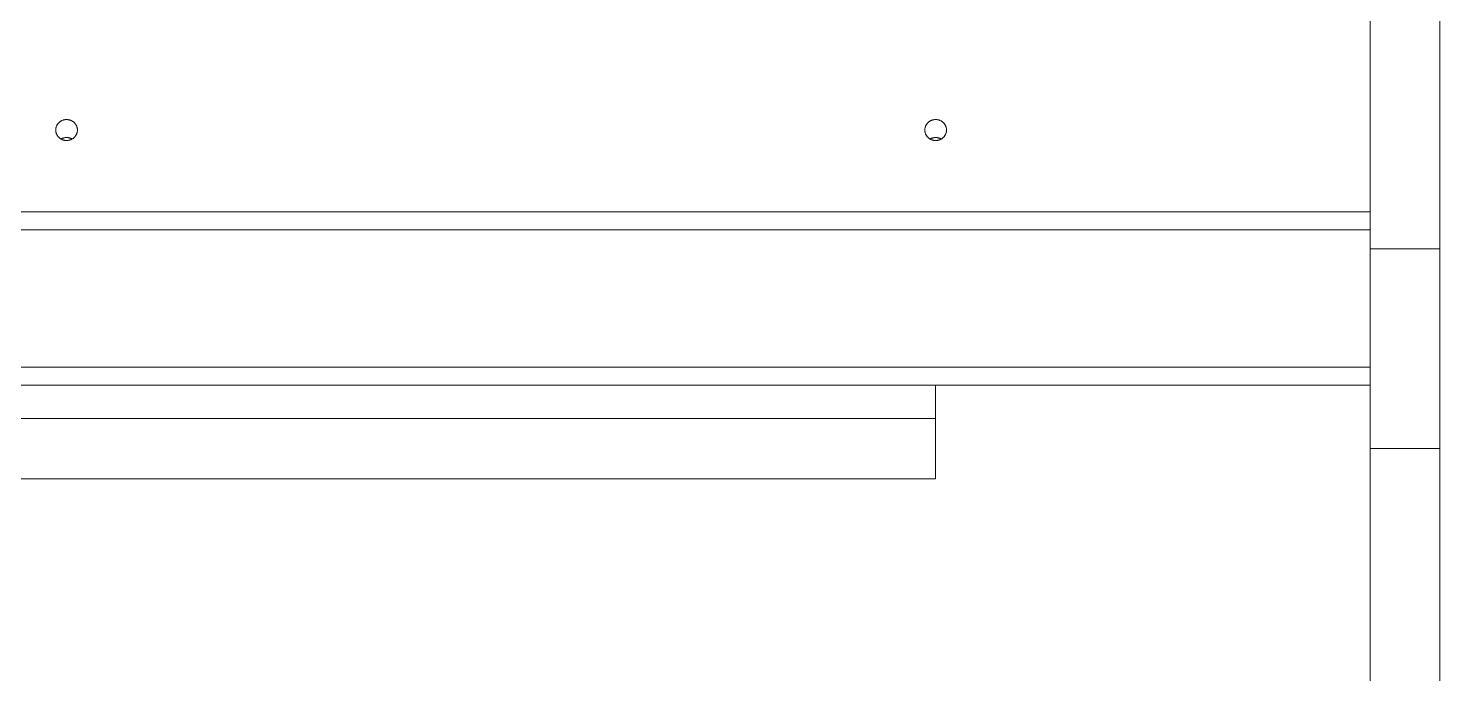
# Model space of a CAD drawing. Extents: x 65572 to 72871, y 30718 to 33858.
# Drawn here: x 65954.9 to 65967.69, y 32368.25 to 32374.1 of the extents above; entities that cross this region are included whole.
import ezdxf

# ---------------------------------------------------------------- set-up
doc = ezdxf.new("R2010")
doc.units = 0
doc.header["$LTSCALE"] = 0.5
doc.header["$MEASUREMENT"] = 0
doc.layers.add('Layout', color=154, linetype='CONTINUOUS', lineweight=5)

msp = doc.modelspace()

# ---------------------------------------------------------------- linework, layer by layer
at = {"layer": 'Layout', "linetype": 'ByBlock'}
for p, q in [((65967.058276, 32381.605485), (65967.058276, 32372.098342)), ((65967.688197, 32381.605485), (65967.688197, 32372.098342)), ((65967.688591, 32381.211785), (65967.688591, 32372.37673)), ((65943.436229, 32372.432408), (65967.058276, 32372.432408)), ((65967.688591, 32372.37673), (65967.688197, 32372.37673)), ((65967.688591, 32372.37673), (65967.688591, 32370.771848)), ((65943.436229, 32372.269372), (65967.058276, 32372.269372)), ((65967.058276, 32372.269372), (65943.436229, 32372.269372)), ((65967.058276, 32372.098342), (65967.058276, 32370.289665)), ((65967.688197, 32372.098342), (65967.058276, 32372.098342)), ((65967.688197, 32372.098342), (65967.688197, 32370.289665)), ((65943.436229, 32371.026225), (65967.058276, 32371.026225)), ((65967.058276, 32371.026225), (65943.436229, 32371.026225)), ((65967.058276, 32370.86319), (65943.436229, 32370.86319)), ((65963.121268, 32370.013824), (65963.121268, 32370.86319)), ((65967.688591, 32370.771848), (65967.688197, 32370.771848)), ((65967.688591, 32370.771848), (65967.688591, 32368.45937)), ((65947.373236, 32370.559352), (65963.121268, 32370.559352)), ((65963.121268, 32370.013824), (65963.121268, 32370.559352)), ((65967.058276, 32370.289665), (65967.058276, 32368.079085)), ((65967.688197, 32370.289665), (65967.058276, 32370.289665)), ((65967.688197, 32370.289665), (65967.688197, 32368.079085)), ((65947.373236, 32370.013824), (65963.121268, 32370.013824)), ((65967.688591, 32368.45937), (65967.688197, 32368.45937))]:
    msp.add_line(p, q, dxfattribs=at)
for points in [[(65955.345677, 32373.173965), (65955.345598, 32373.177793), (65955.345358, 32373.181615), (65955.34496, 32373.185425), (65955.344403, 32373.189215), (65955.343688, 32373.192982), (65955.342817, 32373.196717), (65955.341791, 32373.200415), (65955.340612, 32373.204071), (65955.339281, 32373.207678), (65955.337801, 32373.21123), (65955.336175, 32373.214721), (65955.334403, 32373.218147), (65955.332491, 32373.221501), (65955.33044, 32373.224777), (65955.328255, 32373.227972), (65955.325938, 32373.231078), (65955.323493, 32373.234092), (65955.320925, 32373.237009), (65955.318237, 32373.239823), (65955.315434, 32373.242531), (65955.31252, 32373.245127), (65955.309501, 32373.247608), (65955.30638, 32373.249969), (65955.303164, 32373.252207), (65955.299857, 32373.254318), (65955.296465, 32373.256299), (65955.292993, 32373.258147), (65955.289446, 32373.259857), (65955.285832, 32373.261429), (65955.282154, 32373.262858), (65955.27842, 32373.264144), (65955.274636, 32373.265283), (65955.270807, 32373.266274), (65955.26694, 32373.267115), (65955.263041, 32373.267805), (65955.259116, 32373.268343), (65955.255172, 32373.268728), (65955.251215, 32373.268959), (65955.247252, 32373.269036), (65955.243289, 32373.268959), (65955.239332, 32373.268728), (65955.235388, 32373.268343), (65955.231464, 32373.267805), (65955.227565, 32373.267115), (65955.223698, 32373.266274), (65955.219869, 32373.265283), (65955.216084, 32373.264144), (65955.21235, 32373.262858), (65955.208673, 32373.261429), (65955.205058, 32373.259857), (65955.201512, 32373.258147), (65955.19804, 32373.256299), (65955.194647, 32373.254318), (65955.19134, 32373.252207), (65955.188124, 32373.249969), (65955.185004, 32373.247608), (65955.181984, 32373.245127), (65955.179071, 32373.242531), (65955.176268, 32373.239823), (65955.17358, 32373.237009), (65955.171012, 32373.234092), (65955.168567, 32373.231078), (65955.16625, 32373.227972), (65955.164064, 32373.224777), (65955.162014, 32373.221501), (65955.160101, 32373.218147), (65955.15833, 32373.214721), (65955.156703, 32373.21123), (65955.155223, 32373.207678), (65955.153892, 32373.204071), (65955.152713, 32373.200415), (65955.151687, 32373.196717), (65955.150816, 32373.192982), (65955.150102, 32373.189215), (65955.149545, 32373.185425), (65955.149146, 32373.181615), (65955.148907, 32373.177793), (65955.148827, 32373.173965)], [(65955.148827, 32373.173965), (65955.148907, 32373.170137), (65955.149146, 32373.166315), (65955.149545, 32373.162505), (65955.150102, 32373.158714), (65955.150816, 32373.154948), (65955.151687, 32373.151213), (65955.152713, 32373.147514), (65955.153892, 32373.143859), (65955.155223, 32373.140252), (65955.156703, 32373.1367), (65955.15833, 32373.133209), (65955.160101, 32373.129783), (65955.162014, 32373.126429), (65955.164064, 32373.123152), (65955.16625, 32373.119958), (65955.168567, 32373.116851), (65955.171012, 32373.113837), (65955.17358, 32373.110921), (65955.176268, 32373.108107), (65955.179071, 32373.105399), (65955.181984, 32373.102803), (65955.185004, 32373.100322), (65955.188124, 32373.097961), (65955.19134, 32373.095723), (65955.194647, 32373.093611), (65955.19804, 32373.091631), (65955.201512, 32373.089783), (65955.205058, 32373.088073), (65955.208673, 32373.086501), (65955.21235, 32373.085072), (65955.216084, 32373.083786), (65955.219869, 32373.082647), (65955.223698, 32373.081656), (65955.227565, 32373.080815), (65955.231464, 32373.080125), (65955.235388, 32373.079587), (65955.239332, 32373.079202), (65955.243289, 32373.078971), (65955.247252, 32373.078893), (65955.251215, 32373.078971), (65955.255172, 32373.079202), (65955.259116, 32373.079587), (65955.263041, 32373.080125), (65955.26694, 32373.080815), (65955.270807, 32373.081656), (65955.274636, 32373.082647), (65955.27842, 32373.083786), (65955.282154, 32373.085072), (65955.285832, 32373.086501), (65955.289446, 32373.088073), (65955.292993, 32373.089783), (65955.296465, 32373.091631), (65955.299857, 32373.093611), (65955.303164, 32373.095723), (65955.30638, 32373.097961), (65955.309501, 32373.100322), (65955.31252, 32373.102803), (65955.315434, 32373.105399), (65955.318237, 32373.108107), (65955.320925, 32373.110921), (65955.323493, 32373.113837), (65955.325938, 32373.116851), (65955.328255, 32373.119958), (65955.33044, 32373.123152), (65955.332491, 32373.126429), (65955.334403, 32373.129783), (65955.336175, 32373.133209), (65955.337801, 32373.1367), (65955.339281, 32373.140252), (65955.340612, 32373.143859), (65955.341791, 32373.147514), (65955.342817, 32373.151213), (65955.343688, 32373.154948), (65955.344403, 32373.158714), (65955.34496, 32373.162505), (65955.345358, 32373.166315), (65955.345598, 32373.170137), (65955.345677, 32373.173965)], [(65963.219693, 32373.173965), (65963.219613, 32373.177793), (65963.219374, 32373.181615), (65963.218976, 32373.185425), (65963.218419, 32373.189215), (65963.217704, 32373.192982), (65963.216833, 32373.196717), (65963.215807, 32373.200415), (65963.214628, 32373.204071), (65963.213297, 32373.207678), (65963.211817, 32373.21123), (65963.21019, 32373.214721), (65963.208419, 32373.218147), (65963.206507, 32373.221501), (65963.204456, 32373.224777), (65963.20227, 32373.227972), (65963.199953, 32373.231078), (65963.197509, 32373.234092), (65963.19494, 32373.237009), (65963.192252, 32373.239823), (65963.18945, 32373.242531), (65963.186536, 32373.245127), (65963.183517, 32373.247608), (65963.180396, 32373.249969), (65963.17718, 32373.252207), (65963.173873, 32373.254318), (65963.170481, 32373.256299), (65963.167008, 32373.258147), (65963.163462, 32373.259857), (65963.159847, 32373.261429), (65963.15617, 32373.262858), (65963.152436, 32373.264144), (65963.148652, 32373.265283), (65963.144823, 32373.266274), (65963.140956, 32373.267115), (65963.137057, 32373.267805), (65963.133132, 32373.268343), (65963.129188, 32373.268728), (65963.125231, 32373.268959), (65963.121268, 32373.269036), (65963.117305, 32373.268959), (65963.113348, 32373.268728), (65963.109404, 32373.268343), (65963.105479, 32373.267805), (65963.10158, 32373.267115), (65963.097713, 32373.266274), (65963.093884, 32373.265283), (65963.0901, 32373.264144), (65963.086366, 32373.262858), (65963.082689, 32373.261429), (65963.079074, 32373.259857), (65963.075528, 32373.258147), (65963.072055, 32373.256299), (65963.068663, 32373.254318), (65963.065356, 32373.252207), (65963.06214, 32373.249969), (65963.059019, 32373.247608), (65963.056, 32373.245127), (65963.053086, 32373.242531), (65963.050284, 32373.239823), (65963.047596, 32373.237009), (65963.045027, 32373.234092), (65963.042583, 32373.231078), (65963.040266, 32373.227972), (65963.03808, 32373.224777), (65963.036029, 32373.221501), (65963.034117, 32373.218147), (65963.032346, 32373.214721), (65963.030719, 32373.21123), (65963.029239, 32373.207678), (65963.027908, 32373.204071), (65963.026729, 32373.200415), (65963.025703, 32373.196717), (65963.024832, 32373.192982), (65963.024117, 32373.189215), (65963.02356, 32373.185425), (65963.023162, 32373.181615), (65963.022923, 32373.177793), (65963.022843, 32373.173965)], [(65963.022843, 32373.173965), (65963.022923, 32373.170137), (65963.023162, 32373.166315), (65963.02356, 32373.162505), (65963.024117, 32373.158714), (65963.024832, 32373.154948), (65963.025703, 32373.151213), (65963.026729, 32373.147514), (65963.027908, 32373.143859), (65963.029239, 32373.140252), (65963.030719, 32373.1367), (65963.032346, 32373.133209), (65963.034117, 32373.129783), (65963.036029, 32373.126429), (65963.03808, 32373.123152), (65963.040266, 32373.119958), (65963.042583, 32373.116851), (65963.045027, 32373.113837), (65963.047596, 32373.110921), (65963.050284, 32373.108107), (65963.053086, 32373.105399), (65963.056, 32373.102803), (65963.059019, 32373.100322), (65963.06214, 32373.097961), (65963.065356, 32373.095723), (65963.068663, 32373.093611), (65963.072055, 32373.091631), (65963.075528, 32373.089783), (65963.079074, 32373.088073), (65963.082689, 32373.086501), (65963.086366, 32373.085072), (65963.0901, 32373.083786), (65963.093884, 32373.082647), (65963.097713, 32373.081656), (65963.10158, 32373.080815), (65963.105479, 32373.080125), (65963.109404, 32373.079587), (65963.113348, 32373.079202), (65963.117305, 32373.078971), (65963.121268, 32373.078893), (65963.125231, 32373.078971), (65963.129188, 32373.079202), (65963.133132, 32373.079587), (65963.137057, 32373.080125), (65963.140956, 32373.080815), (65963.144823, 32373.081656), (65963.148652, 32373.082647), (65963.152436, 32373.083786), (65963.15617, 32373.085072), (65963.159847, 32373.086501), (65963.163462, 32373.088073), (65963.167008, 32373.089783), (65963.170481, 32373.091631), (65963.173873, 32373.093611), (65963.17718, 32373.095723), (65963.180396, 32373.097961), (65963.183517, 32373.100322), (65963.186536, 32373.102803), (65963.18945, 32373.105399), (65963.192252, 32373.108107), (65963.19494, 32373.110921), (65963.197509, 32373.113837), (65963.199953, 32373.116851), (65963.20227, 32373.119958), (65963.204456, 32373.123152), (65963.206507, 32373.126429), (65963.208419, 32373.129783), (65963.21019, 32373.133209), (65963.211817, 32373.1367), (65963.213297, 32373.140252), (65963.214628, 32373.143859), (65963.215807, 32373.147514), (65963.216833, 32373.151213), (65963.217704, 32373.154948), (65963.218419, 32373.158714), (65963.218976, 32373.162505), (65963.219374, 32373.166315), (65963.219613, 32373.170137), (65963.219693, 32373.173965)], [(65955.297901, 32373.092447), (65955.294482, 32373.09434), (65955.290988, 32373.096099), (65955.287423, 32373.097722), (65955.283794, 32373.099206), (65955.280107, 32373.100548), (65955.276366, 32373.101746), (65955.27258, 32373.102799), (65955.268752, 32373.103705), (65955.26489, 32373.104462), (65955.261, 32373.105069), (65955.257088, 32373.105525), (65955.25316, 32373.105829), (65955.249223, 32373.105982), (65955.245282, 32373.105982), (65955.241345, 32373.105829), (65955.237417, 32373.105525), (65955.233504, 32373.105069), (65955.229614, 32373.104462), (65955.225752, 32373.103705), (65955.221925, 32373.102799), (65955.218138, 32373.101746), (65955.214398, 32373.100548), (65955.21071, 32373.099206), (65955.207081, 32373.097722), (65955.203517, 32373.096099), (65955.200023, 32373.09434), (65955.196604, 32373.092447)], [(65963.171916, 32373.092447), (65963.168498, 32373.09434), (65963.165003, 32373.096099), (65963.161439, 32373.097722), (65963.15781, 32373.099206), (65963.154122, 32373.100548), (65963.150382, 32373.101746), (65963.146595, 32373.102799), (65963.142768, 32373.103705), (65963.138906, 32373.104462), (65963.135016, 32373.105069), (65963.131104, 32373.105525), (65963.127176, 32373.105829), (65963.123238, 32373.105982), (65963.119298, 32373.105982), (65963.11536, 32373.105829), (65963.111432, 32373.105525), (65963.10752, 32373.105069), (65963.10363, 32373.104462), (65963.099768, 32373.103705), (65963.095941, 32373.102799), (65963.092154, 32373.101746), (65963.088414, 32373.100548), (65963.084726, 32373.099206), (65963.081097, 32373.097722), (65963.077533, 32373.096099), (65963.074038, 32373.09434), (65963.07062, 32373.092447)], [(65967.688591, 32368.45937), (65967.688591, 32368.457693), (65967.688591, 32368.456015), (65967.688591, 32368.454338), (65967.688591, 32368.45266), (65967.688591, 32368.450983), (65967.688591, 32368.449305), (65967.688591, 32368.447628), (65967.688591, 32368.44595), (65967.688591, 32368.444273), (65967.688591, 32368.442595), (65967.688591, 32368.440918), (65967.688591, 32368.43924), (65967.688591, 32368.437563), (65967.688591, 32368.435885), (65967.688591, 32368.434208), (65967.688591, 32368.43253), (65967.688591, 32368.430853), (65967.688591, 32368.429175), (65967.688591, 32368.427498), (65967.688591, 32368.42582), (65967.688591, 32368.424143), (65967.688591, 32368.422465), (65967.688591, 32368.420788), (65967.688591, 32368.41911), (65967.688591, 32368.417433), (65967.688591, 32368.415755), (65967.688591, 32368.414078), (65967.688591, 32368.4124), (65967.688591, 32368.410723), (65967.688591, 32368.409045), (65967.688591, 32368.407368), (65967.688591, 32368.40569), (65967.688591, 32368.404013), (65967.688591, 32368.402335), (65967.688591, 32368.400658), (65967.688591, 32368.39898), (65967.688591, 32368.397303), (65967.688591, 32368.395625), (65967.688591, 32368.393948), (65967.688591, 32368.39227), (65967.688591, 32368.390593), (65967.688591, 32368.388915), (65967.688591, 32368.387238), (65967.688591, 32368.38556), (65967.688591, 32368.383883), (65967.688591, 32368.382205), (65967.688591, 32368.380528), (65967.688591, 32368.37885), (65967.688591, 32368.377173), (65967.688591, 32368.375495), (65967.688591, 32368.373818), (65967.688591, 32368.37214), (65967.688591, 32368.370463), (65967.688591, 32368.368785), (65967.688591, 32368.367108), (65967.688591, 32368.36543), (65967.688591, 32368.363753), (65967.688591, 32368.362075), (65967.688591, 32368.360398), (65967.688591, 32368.35872), (65967.688591, 32368.357042), (65967.688591, 32368.355365), (65967.688591, 32368.353687), (65967.688591, 32368.35201), (65967.688591, 32368.350332), (65967.688591, 32368.348655), (65967.688591, 32368.346977), (65967.688591, 32368.3453), (65967.688591, 32368.343622), (65967.688591, 32368.341945), (65967.688591, 32368.340267), (65967.688591, 32368.33859), (65967.688591, 32368.336912), (65967.688591, 32368.335235), (65967.688591, 32368.333557), (65967.688591, 32368.33188), (65967.688591, 32368.330202), (65967.688591, 32368.328525), (65967.688591, 32368.326847), (65967.688591, 32368.32517), (65967.688591, 32368.323492), (65967.688591, 32368.321815), (65967.688591, 32368.320137), (65967.688591, 32368.31846), (65967.688591, 32368.316782), (65967.688591, 32368.315105), (65967.688591, 32368.313427), (65967.688591, 32368.31175), (65967.688591, 32368.310072), (65967.688591, 32368.308395), (65967.688591, 32368.306533), (65967.688591, 32368.304426), (65967.688591, 32368.302318), (65967.688591, 32368.300211), (65967.688591, 32368.298104), (65967.688591, 32368.295996), (65967.688591, 32368.293889), (65967.688591, 32368.291781), (65967.688591, 32368.289674), (65967.688591, 32368.287567), (65967.688591, 32368.285459), (65967.688591, 32368.283352), (65967.688591, 32368.281244), (65967.688591, 32368.279137), (65967.688591, 32368.27703), (65967.688591, 32368.274922), (65967.688591, 32368.272815), (65967.688591, 32368.270708), (65967.688591, 32368.2686), (65967.688591, 32368.266493), (65967.688591, 32368.264385), (65967.688591, 32368.262278), (65967.688591, 32368.260171), (65967.688591, 32368.258063), (65967.688591, 32368.255956), (65967.688591, 32368.253848), (65967.688591, 32368.251741), (65967.688591, 32368.249634), (65967.688591, 32368.247526), (65967.688591, 32368.245419)]]:
    msp.add_lwpolyline(points, dxfattribs=at)

doc.saveas('drawing.dxf')
